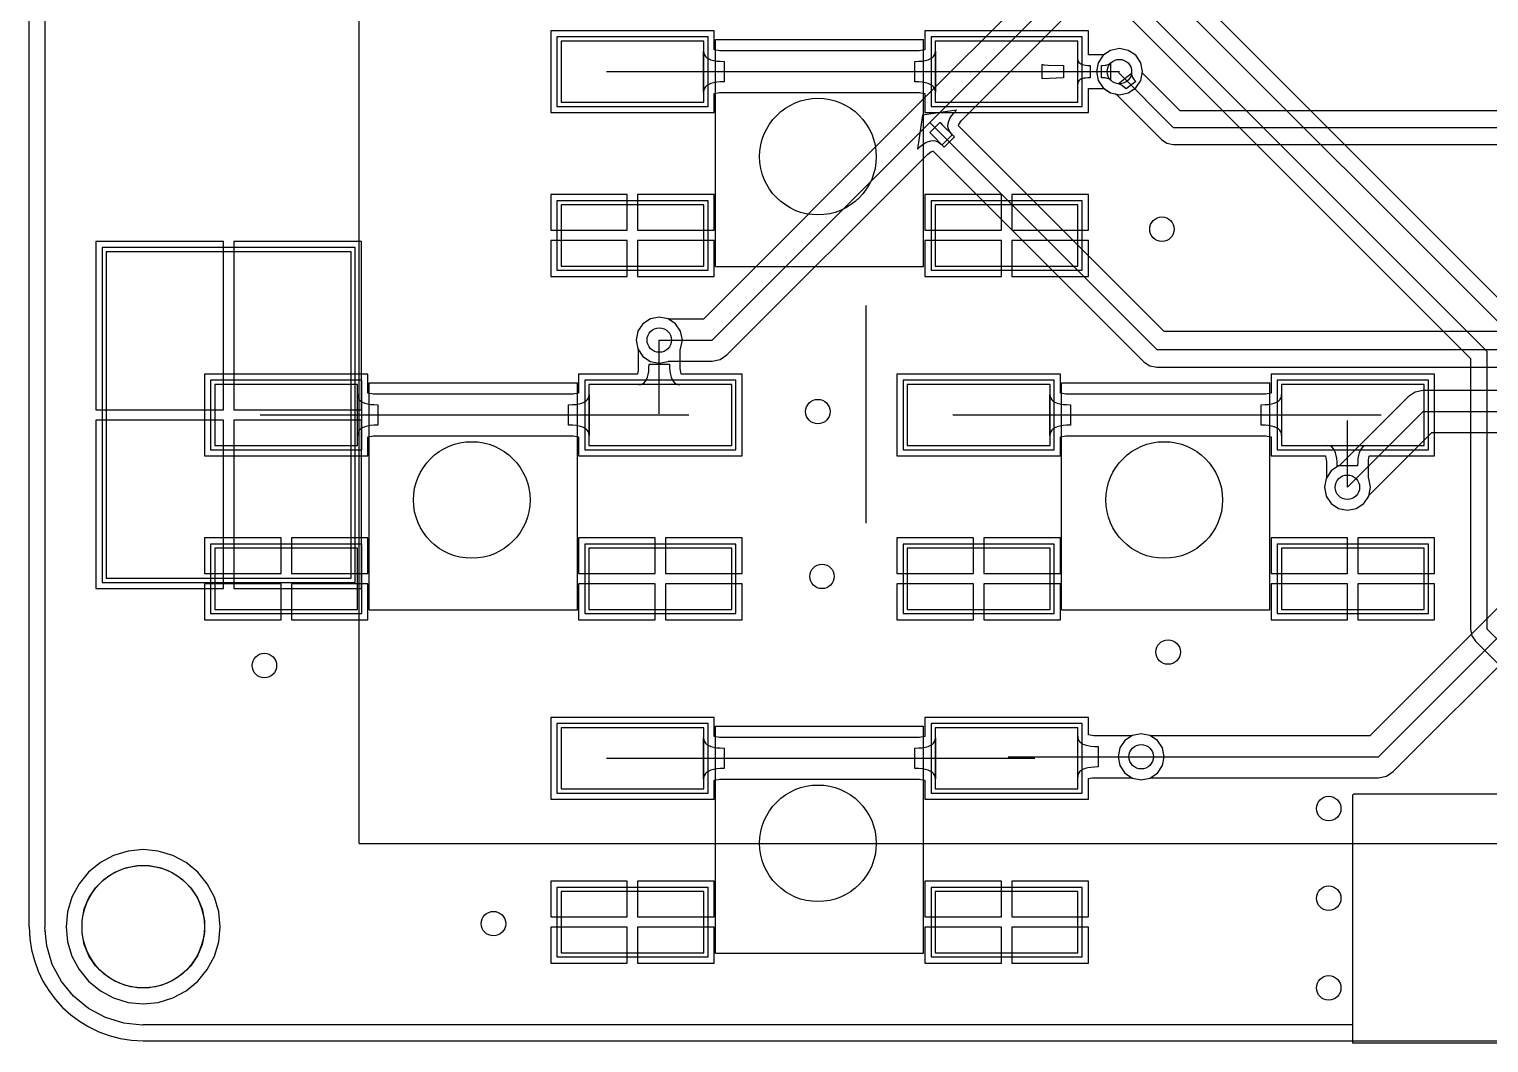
# Model space of a CAD drawing. Header units: millimetres. Extents: x 31.7 to 126, y 35.8 to 88.7.
# Drawn here: x 31.72 to 67.5, y 35.84 to 60.68 of the extents above; entities that cross this region are included whole.
import ezdxf

# ---------------------------------------------------------------- set-up
doc = ezdxf.new("R2010")
doc.units = ezdxf.units.MM
for name, color, linetype in [('BottomLayer', 5, 'Continuous'), ('BottomOverlay', 54, 'Continuous'), ('BottomPaste', 16, 'Continuous'), ('BottomSolder', 6, 'Continuous'), ('KeepOutLayer', 6, 'Continuous'), ('MultiLayer', 9, 'Continuous'), ('TopLayer', 1, 'Continuous'), ('TopOverlay', 2, 'Continuous'), ('TopPaste', 8, 'Continuous'), ('TopSolder', 216, 'Continuous')]:
    doc.layers.add(name, color=color, linetype=linetype)

# ---------------------------------------------------------------- blocks, each defined once
blk = doc.blocks.new('18650____________B_2')
at = {"layer": 'BottomLayer'}
for p, q in [((-6.669, 16.51), (-6.669, 8.51)), ((-0.669, 16.51), (-6.669, 16.51)), ((-0.669, 8.51), (-0.669, 16.51)), ((-6.669, 8.51), (-0.669, 8.51))]:
    blk.add_line(p, q, dxfattribs=at)
at = {"layer": 'BottomOverlay'}
for p, q in [((-0.469, 2.01), (-0.469, 23.01)), ((11.947, 15.189), (11.947, 9.858)), ((-0.469, 2.01), (76.531, 2.01))]:
    blk.add_line(p, q, dxfattribs=at)
at = {"layer": 'BottomPaste'}
for p, q in [((-6.669, 16.51), (-6.669, 8.51)), ((-0.669, 16.51), (-6.669, 16.51)), ((-0.669, 8.51), (-0.669, 16.51)), ((-6.669, 8.51), (-0.669, 8.51))]:
    blk.add_line(p, q, dxfattribs=at)
at = {"layer": 'BottomSolder'}
for p, q in [((-6.771, 16.611), (-6.771, 8.408)), ((-0.568, 16.611), (-6.771, 16.611)), ((-0.568, 8.408), (-0.568, 16.611)), ((-6.771, 8.408), (-0.568, 8.408))]:
    blk.add_line(p, q, dxfattribs=at)
blk = doc.blocks.new('SWITCH_6X6_12')
at = {"layer": 'TopLayer'}
for p, q in [((-1.115, 0.75), (-1.115, -0.75)), ((2.385, 0.75), (-1.115, 0.75)), ((2.385, -0.75), (2.385, 0.75)), ((8.054, 0.75), (8.054, -0.75)), ((11.554, 0.75), (8.054, 0.75)), ((11.554, -0.75), (11.554, 0.75)), ((-1.115, -0.75), (2.385, -0.75)), ((8.054, -0.75), (11.554, -0.75)), ((-1.115, -3.263), (-1.115, -4.763)), ((2.385, -3.263), (-1.115, -3.263)), ((2.385, -4.763), (2.385, -3.263)), ((8.054, -3.263), (8.054, -4.763)), ((11.554, -3.263), (8.054, -3.263)), ((11.554, -4.763), (11.554, -3.263)), ((-1.115, -4.763), (2.385, -4.763)), ((8.054, -4.763), (11.554, -4.763))]:
    blk.add_line(p, q, dxfattribs=at)
at = {"layer": 'TopOverlay'}
for p, q in [((2.667, 0.787), (7.772, 0.787)), ((2.667, -4.775), (2.667, 0.787)), ((7.772, -4.775), (7.772, 0.787)), ((2.667, -4.775), (7.772, -4.775))]:
    blk.add_line(p, q, dxfattribs=at)
blk.add_circle((5.182, -2.083), 1.429, dxfattribs=at)
at = {"layer": 'TopPaste'}
for p, q in [((-1.115, 0.75), (-1.115, -0.75)), ((2.385, 0.75), (-1.115, 0.75)), ((2.385, -0.75), (2.385, 0.75)), ((8.054, 0.75), (8.054, -0.75)), ((11.554, 0.75), (8.054, 0.75)), ((11.554, -0.75), (11.554, 0.75)), ((-1.115, -0.75), (2.385, -0.75)), ((8.054, -0.75), (11.554, -0.75)), ((-1.115, -3.263), (-1.115, -4.763)), ((2.385, -3.263), (-1.115, -3.263)), ((2.385, -4.763), (2.385, -3.263)), ((8.054, -3.263), (8.054, -4.763)), ((11.554, -3.263), (8.054, -3.263)), ((11.554, -4.763), (11.554, -3.263)), ((-1.115, -4.763), (2.385, -4.763)), ((8.054, -4.763), (11.554, -4.763))]:
    blk.add_line(p, q, dxfattribs=at)
at = {"layer": 'TopSolder'}
for p, q in [((-1.217, 0.852), (-1.217, -0.852)), ((2.487, 0.852), (-1.217, 0.852)), ((2.487, -0.852), (2.487, 0.852)), ((7.953, 0.852), (7.953, -0.852)), ((11.656, 0.852), (7.953, 0.852)), ((11.656, -0.852), (11.656, 0.852)), ((-1.217, -0.852), (2.487, -0.852)), ((7.953, -0.852), (11.656, -0.852)), ((-1.217, -3.162), (-1.217, -4.865)), ((2.487, -3.162), (-1.217, -3.162)), ((2.487, -4.865), (2.487, -3.162)), ((7.953, -3.162), (7.953, -4.865)), ((11.656, -3.162), (7.953, -3.162)), ((11.656, -4.865), (11.656, -3.162)), ((-1.217, -4.865), (2.487, -4.865)), ((7.953, -4.865), (11.656, -4.865))]:
    blk.add_line(p, q, dxfattribs=at)
blk = doc.blocks.new('SWITCH_6X6_16')
at = {"layer": 'TopLayer'}
for p, q in [((-1.115, 0.75), (-1.115, -0.75)), ((2.385, 0.75), (-1.115, 0.75)), ((2.385, -0.75), (2.385, 0.75)), ((8.054, 0.75), (8.054, -0.75)), ((11.554, 0.75), (8.054, 0.75)), ((11.554, -0.75), (11.554, 0.75)), ((-1.115, -0.75), (2.385, -0.75)), ((8.054, -0.75), (11.554, -0.75)), ((-1.115, -3.263), (-1.115, -4.763)), ((2.385, -3.263), (-1.115, -3.263)), ((2.385, -4.763), (2.385, -3.263)), ((8.054, -3.263), (8.054, -4.763)), ((11.554, -3.263), (8.054, -3.263)), ((11.554, -4.763), (11.554, -3.263)), ((-1.115, -4.763), (2.385, -4.763)), ((8.054, -4.763), (11.554, -4.763))]:
    blk.add_line(p, q, dxfattribs=at)
at = {"layer": 'TopOverlay'}
for p, q in [((2.667, -4.775), (2.667, 0.787)), ((2.667, 0.787), (7.772, 0.787)), ((7.772, -4.775), (7.772, 0.787)), ((2.667, -4.775), (7.772, -4.775))]:
    blk.add_line(p, q, dxfattribs=at)
blk.add_circle((5.182, -2.083), 1.429, dxfattribs=at)
at = {"layer": 'TopPaste'}
for p, q in [((-1.115, 0.75), (-1.115, -0.75)), ((2.385, 0.75), (-1.115, 0.75)), ((2.385, -0.75), (2.385, 0.75)), ((8.054, 0.75), (8.054, -0.75)), ((11.554, 0.75), (8.054, 0.75)), ((11.554, -0.75), (11.554, 0.75)), ((-1.115, -0.75), (2.385, -0.75)), ((8.054, -0.75), (11.554, -0.75)), ((-1.115, -3.263), (-1.115, -4.763)), ((2.385, -3.263), (-1.115, -3.263)), ((2.385, -4.763), (2.385, -3.263)), ((8.054, -3.263), (8.054, -4.763)), ((11.554, -3.263), (8.054, -3.263)), ((11.554, -4.763), (11.554, -3.263)), ((-1.115, -4.763), (2.385, -4.763)), ((8.054, -4.763), (11.554, -4.763))]:
    blk.add_line(p, q, dxfattribs=at)
at = {"layer": 'TopSolder'}
for p, q in [((-1.217, 0.852), (-1.217, -0.852)), ((2.487, 0.852), (-1.217, 0.852)), ((2.487, -0.852), (2.487, 0.852)), ((7.953, 0.852), (7.953, -0.852)), ((11.656, 0.852), (7.953, 0.852)), ((11.656, -0.852), (11.656, 0.852)), ((-1.217, -0.852), (2.487, -0.852)), ((7.953, -0.852), (11.656, -0.852)), ((-1.217, -3.162), (-1.217, -4.865)), ((2.487, -3.162), (-1.217, -3.162)), ((2.487, -4.865), (2.487, -3.162)), ((7.953, -3.162), (7.953, -4.865)), ((11.656, -3.162), (7.953, -3.162)), ((11.656, -4.865), (11.656, -3.162)), ((-1.217, -4.865), (2.487, -4.865)), ((7.953, -4.865), (11.656, -4.865))]:
    blk.add_line(p, q, dxfattribs=at)
blk = doc.blocks.new('SWITCH_6X6_17')
at = {"layer": 'TopLayer'}
for p, q in [((-1.115, 0.75), (-1.115, -0.75)), ((2.385, 0.75), (-1.115, 0.75)), ((2.385, -0.75), (2.385, 0.75)), ((8.054, 0.75), (8.054, -0.75)), ((11.554, 0.75), (8.054, 0.75)), ((11.554, -0.75), (11.554, 0.75)), ((-1.115, -0.75), (2.385, -0.75)), ((8.054, -0.75), (11.554, -0.75)), ((-1.115, -3.263), (-1.115, -4.763)), ((2.385, -3.263), (-1.115, -3.263)), ((2.385, -4.763), (2.385, -3.263)), ((8.054, -3.263), (8.054, -4.763)), ((11.554, -3.263), (8.054, -3.263)), ((11.554, -4.763), (11.554, -3.263)), ((-1.115, -4.763), (2.385, -4.763)), ((8.054, -4.763), (11.554, -4.763))]:
    blk.add_line(p, q, dxfattribs=at)
at = {"layer": 'TopOverlay'}
for p, q in [((2.667, 0.787), (7.772, 0.787)), ((2.667, -4.775), (2.667, 0.787)), ((7.772, -4.775), (7.772, 0.787)), ((2.667, -4.775), (7.772, -4.775))]:
    blk.add_line(p, q, dxfattribs=at)
blk.add_circle((5.182, -2.083), 1.429, dxfattribs=at)
at = {"layer": 'TopPaste'}
for p, q in [((-1.115, 0.75), (-1.115, -0.75)), ((2.385, 0.75), (-1.115, 0.75)), ((2.385, -0.75), (2.385, 0.75)), ((8.054, 0.75), (8.054, -0.75)), ((11.554, 0.75), (8.054, 0.75)), ((11.554, -0.75), (11.554, 0.75)), ((-1.115, -0.75), (2.385, -0.75)), ((8.054, -0.75), (11.554, -0.75)), ((-1.115, -3.263), (-1.115, -4.763)), ((2.385, -3.263), (-1.115, -3.263)), ((2.385, -4.763), (2.385, -3.263)), ((8.054, -3.263), (8.054, -4.763)), ((11.554, -3.263), (8.054, -3.263)), ((11.554, -4.763), (11.554, -3.263)), ((-1.115, -4.763), (2.385, -4.763)), ((8.054, -4.763), (11.554, -4.763))]:
    blk.add_line(p, q, dxfattribs=at)
at = {"layer": 'TopSolder'}
for p, q in [((-1.217, 0.852), (-1.217, -0.852)), ((2.487, 0.852), (-1.217, 0.852)), ((2.487, -0.852), (2.487, 0.852)), ((7.953, 0.852), (7.953, -0.852)), ((11.656, 0.852), (7.953, 0.852)), ((11.656, -0.852), (11.656, 0.852)), ((-1.217, -0.852), (2.487, -0.852)), ((7.953, -0.852), (11.656, -0.852)), ((-1.217, -3.162), (-1.217, -4.865)), ((2.487, -3.162), (-1.217, -3.162)), ((2.487, -4.865), (2.487, -3.162)), ((7.953, -3.162), (7.953, -4.865)), ((11.656, -3.162), (7.953, -3.162)), ((11.656, -4.865), (11.656, -3.162)), ((-1.217, -4.865), (2.487, -4.865)), ((7.953, -4.865), (11.656, -4.865))]:
    blk.add_line(p, q, dxfattribs=at)
blk = doc.blocks.new('SWITCH_6X6_18')
at = {"layer": 'TopLayer'}
for p, q in [((-1.115, 0.75), (-1.115, -0.75)), ((2.385, 0.75), (-1.115, 0.75)), ((2.385, -0.75), (2.385, 0.75)), ((8.054, 0.75), (8.054, -0.75)), ((11.554, 0.75), (8.054, 0.75)), ((11.554, -0.75), (11.554, 0.75)), ((-1.115, -0.75), (2.385, -0.75)), ((8.054, -0.75), (11.554, -0.75)), ((-1.115, -3.263), (-1.115, -4.763)), ((2.385, -3.263), (-1.115, -3.263)), ((2.385, -4.763), (2.385, -3.263)), ((8.054, -3.263), (8.054, -4.763)), ((11.554, -3.263), (8.054, -3.263)), ((11.554, -4.763), (11.554, -3.263)), ((-1.115, -4.763), (2.385, -4.763)), ((8.054, -4.763), (11.554, -4.763))]:
    blk.add_line(p, q, dxfattribs=at)
at = {"layer": 'TopOverlay'}
for p, q in [((2.667, -4.775), (2.667, 0.787)), ((2.667, 0.787), (7.772, 0.787)), ((7.772, -4.775), (7.772, 0.787)), ((2.667, -4.775), (7.772, -4.775))]:
    blk.add_line(p, q, dxfattribs=at)
blk.add_circle((5.182, -2.083), 1.429, dxfattribs=at)
at = {"layer": 'TopPaste'}
for p, q in [((-1.115, 0.75), (-1.115, -0.75)), ((2.385, 0.75), (-1.115, 0.75)), ((2.385, -0.75), (2.385, 0.75)), ((8.054, 0.75), (8.054, -0.75)), ((11.554, 0.75), (8.054, 0.75)), ((11.554, -0.75), (11.554, 0.75)), ((-1.115, -0.75), (2.385, -0.75)), ((8.054, -0.75), (11.554, -0.75)), ((-1.115, -3.263), (-1.115, -4.763)), ((2.385, -3.263), (-1.115, -3.263)), ((2.385, -4.763), (2.385, -3.263)), ((8.054, -3.263), (8.054, -4.763)), ((11.554, -3.263), (8.054, -3.263)), ((11.554, -4.763), (11.554, -3.263)), ((-1.115, -4.763), (2.385, -4.763)), ((8.054, -4.763), (11.554, -4.763))]:
    blk.add_line(p, q, dxfattribs=at)
at = {"layer": 'TopSolder'}
for p, q in [((-1.217, 0.852), (-1.217, -0.852)), ((2.487, 0.852), (-1.217, 0.852)), ((2.487, -0.852), (2.487, 0.852)), ((7.953, 0.852), (7.953, -0.852)), ((11.656, 0.852), (7.953, 0.852)), ((11.656, -0.852), (11.656, 0.852)), ((-1.217, -0.852), (2.487, -0.852)), ((7.953, -0.852), (11.656, -0.852)), ((-1.217, -3.162), (-1.217, -4.865)), ((2.487, -3.162), (-1.217, -3.162)), ((2.487, -4.865), (2.487, -3.162)), ((7.953, -3.162), (7.953, -4.865)), ((11.656, -3.162), (7.953, -3.162)), ((11.656, -4.865), (11.656, -3.162)), ((-1.217, -4.865), (2.487, -4.865)), ((7.953, -4.865), (11.656, -4.865))]:
    blk.add_line(p, q, dxfattribs=at)

msp = doc.modelspace()

# ---------------------------------------------------------------- linework, layer by layer
at = {"layer": 'BottomLayer'}
for p, q in [((32.113, 38.684), (32.113, 85.993)), ((61.121, 66.445), (53.434, 58.758)), ((53.797, 58.395), (61.646, 66.243)), ((54.574, 58.445), (61.848, 65.719)), ((58.229, 60.161), (58.046, 60.039)), ((58.445, 60.204), (58.229, 60.161)), ((58.662, 60.161), (58.445, 60.204)), ((58.845, 60.039), (58.662, 60.161)), ((57.924, 59.855), (57.881, 59.639)), ((58.046, 60.039), (57.924, 59.855)), ((58.967, 59.855), (58.845, 60.039)), ((59.01, 59.639), (58.967, 59.855)), ((57.881, 59.639), (57.924, 59.423)), ((57.924, 59.423), (58.046, 59.24)), ((58.412, 59.341), (58.743, 59.6)), ((58.42, 59.614), (59.766, 58.268)), ((58.85, 59.396), (58.608, 59.214)), ((58.743, 59.6), (58.742, 59.583)), ((58.742, 59.583), (58.744, 59.565)), ((58.744, 59.565), (58.748, 59.546)), ((58.748, 59.546), (58.755, 59.526)), ((58.755, 59.526), (58.764, 59.506)), ((58.764, 59.506), (58.776, 59.486)), ((58.776, 59.486), (58.79, 59.464)), ((58.79, 59.464), (58.808, 59.442)), ((58.808, 59.442), (58.827, 59.42)), ((58.827, 59.42), (58.85, 59.396)), ((59.005, 59.612), (59.01, 59.639)), ((59.937, 58.68), (59.005, 59.612)), ((58.046, 59.24), (58.229, 59.117)), ((58.229, 59.117), (58.345, 59.094)), ((58.345, 59.094), (58.346, 59.094)), ((58.346, 59.094), (58.349, 59.092)), ((58.349, 59.092), (58.354, 59.09)), ((58.354, 59.09), (58.355, 59.09)), ((58.355, 59.09), (58.359, 59.088)), ((58.359, 59.088), (58.362, 59.085)), ((58.362, 59.085), (58.387, 59.064)), ((58.387, 59.064), (59.475, 57.976)), ((58.428, 59.338), (58.412, 59.341)), ((58.445, 59.333), (58.428, 59.338)), ((58.462, 59.326), (58.445, 59.333)), ((58.48, 59.317), (58.462, 59.326)), ((58.5, 59.305), (58.48, 59.317)), ((58.52, 59.291), (58.5, 59.305)), ((58.584, 59.237), (58.52, 59.291)), ((58.608, 59.214), (58.584, 59.237)), ((53.434, 58.758), (48.25, 53.574)), ((53.434, 58.758), (53.434, 58.758)), ((54.451, 58.695), (53.62, 58.571)), ((54.387, 58.625), (54.451, 58.695)), ((81.931, 58.68), (59.937, 58.68)), ((48.463, 53.061), (53.797, 58.395)), ((53.62, 58.571), (53.497, 57.741)), ((53.62, 58.571), (53.62, 58.571)), ((53.62, 58.571), (53.62, 58.571)), ((53.62, 58.571), (53.62, 58.571)), ((53.62, 58.571), (53.62, 58.571)), ((53.62, 58.571), (53.62, 58.571)), ((53.62, 58.571), (53.62, 58.571)), ((53.62, 58.571), (53.62, 58.571)), ((53.62, 58.571), (53.62, 58.571)), ((53.62, 58.571), (53.62, 58.571)), ((53.62, 58.571), (53.62, 58.571)), ((53.797, 58.395), (59.36, 52.832)), ((53.797, 58.145), (54.047, 58.395)), ((53.797, 58.145), (54.047, 58.395)), ((54.047, 58.395), (54.051, 58.391)), ((54.047, 58.395), (54.051, 58.391)), ((54.051, 58.391), (54.104, 58.336)), ((54.051, 58.391), (54.104, 58.336)), ((54.104, 58.336), (54.401, 58.039)), ((54.104, 58.336), (54.401, 58.039)), ((54.243, 58.309), (54.248, 58.368)), ((54.248, 58.368), (54.265, 58.429)), ((54.265, 58.429), (54.293, 58.493)), ((54.293, 58.493), (54.334, 58.558)), ((54.334, 58.558), (54.387, 58.625)), ((54.504, 58.324), (54.509, 58.341)), ((54.504, 58.316), (54.504, 58.324)), ((54.504, 58.313), (54.504, 58.316)), ((54.506, 58.308), (54.504, 58.313)), ((54.509, 58.341), (54.522, 58.37)), ((54.522, 58.37), (54.547, 58.41)), ((54.547, 58.41), (54.574, 58.445)), ((54.153, 57.791), (53.797, 58.145)), ((54.153, 57.791), (53.797, 58.145)), ((54.098, 57.847), (54.345, 58.094)), ((54.401, 58.039), (54.153, 57.791)), ((54.401, 58.039), (54.153, 57.791)), ((54.251, 58.252), (54.243, 58.309)), ((54.27, 58.197), (54.251, 58.252)), ((54.302, 58.145), (54.27, 58.197)), ((54.345, 58.094), (54.302, 58.145)), ((54.511, 58.3), (54.506, 58.308)), ((59.541, 53.269), (54.511, 58.3)), ((59.475, 57.976), (59.609, 57.887)), ((59.766, 58.268), (82.321, 58.268)), ((48.827, 52.697), (53.747, 57.618)), ((53.497, 57.741), (53.566, 57.805)), ((53.566, 57.805), (53.634, 57.858)), ((53.634, 57.858), (53.699, 57.899)), ((53.699, 57.899), (53.763, 57.927)), ((53.747, 57.618), (53.782, 57.645)), ((53.763, 57.927), (53.824, 57.944)), ((53.782, 57.645), (53.822, 57.67)), ((53.822, 57.67), (53.85, 57.683)), ((53.824, 57.944), (53.883, 57.948)), ((53.85, 57.683), (53.868, 57.688)), ((53.868, 57.688), (53.876, 57.688)), ((53.876, 57.688), (53.879, 57.688)), ((53.879, 57.688), (53.884, 57.686)), ((53.883, 57.948), (53.94, 57.941)), ((53.884, 57.686), (53.892, 57.681)), ((53.892, 57.681), (59.051, 52.523)), ((53.94, 57.941), (53.994, 57.922)), ((53.994, 57.922), (54.047, 57.89)), ((54.047, 57.89), (54.098, 57.847)), ((59.609, 57.887), (59.766, 57.856)), ((59.766, 57.856), (68.361, 57.856)), ((36.486, 55.479), (33.359, 55.479)), ((33.359, 55.479), (33.359, 51.352)), ((36.486, 51.352), (36.486, 55.479)), ((39.867, 55.479), (36.74, 55.479)), ((36.74, 55.479), (36.74, 51.352)), ((39.867, 51.352), (39.867, 55.479)), ((46.768, 53.46), (46.646, 53.277)), ((46.952, 53.582), (46.768, 53.46)), ((47.168, 53.625), (46.952, 53.582)), ((47.384, 53.582), (47.168, 53.625)), ((47.396, 53.574), (47.384, 53.582)), ((48.25, 53.574), (47.396, 53.574)), ((46.646, 53.277), (46.603, 53.061)), ((46.603, 53.061), (46.646, 52.844)), ((47.168, 53.061), (48.463, 53.061)), ((72.613, 53.269), (59.541, 53.269)), ((46.646, 52.844), (46.768, 52.661)), ((46.768, 52.661), (46.952, 52.539)), ((48.66, 52.586), (48.827, 52.697)), ((59.36, 52.832), (72.974, 52.832)), ((46.952, 52.539), (47.168, 52.496)), ((47.168, 52.496), (47.384, 52.539)), ((47.384, 52.539), (47.396, 52.547)), ((47.396, 52.547), (48.463, 52.547)), ((48.463, 52.547), (48.66, 52.586)), ((59.051, 52.523), (59.192, 52.428)), ((59.192, 52.428), (59.36, 52.395)), ((59.36, 52.395), (72.63, 52.395)), ((65.524, 51.671), (63.831, 49.978)), ((65.691, 51.783), (65.524, 51.671)), ((65.888, 51.822), (65.691, 51.783)), ((76.825, 51.822), (65.888, 51.822)), ((33.359, 51.352), (36.486, 51.352)), ((36.74, 51.352), (39.867, 51.352)), ((64.033, 49.454), (65.888, 51.308)), ((65.888, 51.308), (77.038, 51.308)), ((36.486, 51.098), (33.359, 51.098)), ((33.359, 51.098), (33.359, 46.971)), ((36.486, 46.971), (36.486, 51.098)), ((39.867, 51.098), (36.74, 51.098)), ((36.74, 51.098), (36.74, 46.971)), ((39.867, 46.971), (39.867, 51.098)), ((64.558, 49.252), (66.1, 50.794)), ((71.722, 50.503), (64.583, 43.364)), ((66.1, 50.794), (77.038, 50.794)), ((64.795, 42.85), (72.085, 50.14)), ((63.634, 49.853), (63.512, 49.67)), ((63.817, 49.976), (63.634, 49.853)), ((63.831, 49.978), (63.817, 49.976)), ((63.512, 49.67), (63.469, 49.454)), ((63.469, 49.454), (63.512, 49.238)), ((65.159, 42.486), (72.298, 49.626)), ((63.512, 49.238), (63.634, 49.054)), ((63.634, 49.054), (63.817, 48.932)), ((64.25, 48.932), (64.433, 49.054)), ((64.433, 49.054), (64.555, 49.238)), ((64.555, 49.238), (64.558, 49.252)), ((63.817, 48.932), (64.033, 48.889)), ((64.033, 48.889), (64.25, 48.932)), ((33.359, 46.971), (36.486, 46.971)), ((36.74, 46.971), (39.867, 46.971)), ((58.763, 43.372), (58.579, 43.249)), ((58.979, 43.415), (58.763, 43.372)), ((59.195, 43.372), (58.979, 43.415)), ((59.207, 43.364), (59.195, 43.372)), ((64.583, 43.364), (59.207, 43.364)), ((58.457, 43.066), (58.414, 42.85)), ((58.579, 43.249), (58.457, 43.066)), ((58.414, 42.85), (58.457, 42.634)), ((58.457, 42.634), (58.579, 42.45)), ((58.979, 42.85), (64.795, 42.85)), ((58.579, 42.45), (58.763, 42.328)), ((58.763, 42.328), (58.979, 42.285)), ((58.979, 42.285), (59.195, 42.328)), ((59.195, 42.328), (59.207, 42.336)), ((59.207, 42.336), (64.795, 42.336)), ((64.795, 42.336), (64.992, 42.375)), ((64.992, 42.375), (65.159, 42.486)), ((64.186, 41.935), (64.16, 41.91)), ((64.186, 41.935), (64.16, 41.91)), ((64.16, 41.91), (64.16, 35.839)), ((64.16, 41.91), (64.16, 41.819)), ((105.512, 41.91), (64.186, 41.935)), ((64.277, 41.935), (64.186, 41.935)), ((105.512, 41.91), (64.277, 41.935)), ((64.16, 41.819), (64.16, 36.279)), ((33.795, 40.43), (33.469, 40.256)), ((34.15, 40.538), (33.795, 40.43)), ((34.519, 40.574), (34.15, 40.538)), ((34.887, 40.538), (34.519, 40.574)), ((35.242, 40.43), (34.887, 40.538)), ((35.569, 40.256), (35.242, 40.43)), ((33.469, 40.256), (33.182, 40.021)), ((35.855, 40.021), (35.569, 40.256)), ((32.947, 39.734), (32.772, 39.408)), ((33.182, 40.021), (32.947, 39.734)), ((36.09, 39.734), (35.855, 40.021)), ((36.265, 39.408), (36.09, 39.734)), ((32.772, 39.408), (32.665, 39.053)), ((36.372, 39.053), (36.265, 39.408)), ((32.665, 39.053), (32.628, 38.684)), ((36.409, 38.684), (36.372, 39.053)), ((32.109, 38.663), (32.113, 38.684)), ((32.153, 38.214), (32.109, 38.663)), ((32.628, 38.684), (32.665, 38.315)), ((36.372, 38.315), (36.409, 38.684)), ((32.665, 38.315), (32.772, 37.961)), ((36.265, 37.961), (36.372, 38.315)), ((32.29, 37.761), (32.153, 38.214)), ((32.772, 37.961), (32.947, 37.634)), ((36.09, 37.634), (36.265, 37.961)), ((32.513, 37.344), (32.29, 37.761)), ((32.947, 37.634), (33.182, 37.348)), ((35.855, 37.348), (36.09, 37.634)), ((32.813, 36.979), (32.513, 37.344)), ((33.182, 37.348), (33.469, 37.113)), ((35.569, 37.113), (35.855, 37.348)), ((33.179, 36.679), (32.813, 36.979)), ((33.469, 37.113), (33.795, 36.938)), ((33.795, 36.938), (34.15, 36.83)), ((34.887, 36.83), (35.242, 36.938)), ((35.242, 36.938), (35.569, 37.113)), ((33.596, 36.456), (33.179, 36.679)), ((34.15, 36.83), (34.519, 36.794)), ((34.519, 36.794), (34.887, 36.83)), ((34.048, 36.319), (33.596, 36.456)), ((34.497, 36.274), (34.048, 36.319)), ((34.519, 36.279), (34.497, 36.274)), ((64.16, 36.279), (34.519, 36.279)), ((64.16, 35.839), (105.486, 35.839))]:
    msp.add_line(p, q, dxfattribs=at)
for centre in [(58.445, 59.639), (59.487, 55.778), (47.168, 53.061), (51.054, 51.308), (64.033, 49.454), (51.156, 47.269), (59.639, 45.415), (37.49, 45.085), (58.979, 42.85), (63.576, 41.58), (63.576, 39.383), (43.104, 38.76), (63.576, 37.186)]:
    msp.add_circle(centre, 0.3, dxfattribs=at)
at = {"layer": 'KeepOutLayer'}
for p, q in [((31.725, 38.684), (31.725, 86.004)), ((34.519, 35.89), (81.468, 35.89))]:
    msp.add_line(p, q, dxfattribs=at)
msp.add_circle((34.519, 38.684), 1.5, dxfattribs=at)
msp.add_arc((34.519, 38.684), 2.794, 180, 270, dxfattribs=at)
at = {"layer": 'MultiLayer'}
for p, q in [((33.808, 40.013), (34.081, 40.127)), ((34.081, 40.127), (34.371, 40.184)), ((34.371, 40.184), (34.519, 40.184)), ((34.519, 40.184), (34.666, 40.184)), ((34.666, 40.184), (34.956, 40.127)), ((34.956, 40.127), (35.229, 40.013)), ((33.353, 39.64), (33.562, 39.849)), ((33.562, 39.849), (33.808, 40.013)), ((35.229, 40.013), (35.475, 39.849)), ((35.475, 39.849), (35.684, 39.64)), ((33.076, 39.122), (33.189, 39.395)), ((33.189, 39.395), (33.353, 39.64)), ((35.684, 39.64), (35.848, 39.395)), ((35.848, 39.395), (35.961, 39.122)), ((33.019, 38.832), (33.076, 39.122)), ((35.961, 39.122), (36.019, 38.832)), ((33.019, 38.684), (33.019, 38.832)), ((33.019, 38.536), (33.019, 38.684)), ((36.019, 38.832), (36.019, 38.684)), ((36.019, 38.684), (36.019, 38.536)), ((33.076, 38.247), (33.019, 38.536)), ((36.019, 38.536), (35.961, 38.247)), ((33.189, 37.974), (33.076, 38.247)), ((33.353, 37.728), (33.189, 37.974)), ((35.848, 37.974), (35.684, 37.728)), ((35.961, 38.247), (35.848, 37.974)), ((33.562, 37.519), (33.353, 37.728)), ((35.684, 37.728), (35.475, 37.519)), ((33.808, 37.355), (33.562, 37.519)), ((34.081, 37.242), (33.808, 37.355)), ((34.371, 37.184), (34.081, 37.242)), ((34.956, 37.242), (34.666, 37.184)), ((35.229, 37.355), (34.956, 37.242)), ((35.475, 37.519), (35.229, 37.355)), ((34.519, 37.184), (34.371, 37.184)), ((34.519, 37.184), (34.519, 37.184)), ((34.666, 37.184), (34.519, 37.184))]:
    msp.add_line(p, q, dxfattribs=at)
for centre in [(58.445, 59.639), (59.487, 55.778), (47.168, 53.061), (51.054, 51.308), (64.033, 49.454), (51.156, 47.269), (59.639, 45.415), (37.49, 45.085), (58.979, 42.85), (63.576, 41.58), (63.576, 39.383), (43.104, 38.76), (63.576, 37.186)]:
    msp.add_circle(centre, 0.3, dxfattribs=at)
at = {"layer": 'TopLayer'}
for p, q in [((32.113, 38.684), (32.113, 85.993)), ((68.363, 53.453), (52.711, 69.106)), ((51.537, 68.707), (67.462, 52.781)), ((52.299, 68.936), (68.072, 53.162)), ((51.245, 68.416), (67.05, 52.611)), ((48.514, 60.643), (44.506, 60.643)), ((44.506, 60.643), (44.506, 58.635)), ((48.514, 60.177), (48.514, 60.643)), ((57.684, 60.643), (53.676, 60.643)), ((53.676, 60.643), (53.676, 60.177)), ((57.684, 60.051), (57.684, 60.643)), ((48.254, 59.139), (48.254, 60.139)), ((48.254, 60.139), (48.259, 60.092)), ((48.518, 60.175), (48.514, 60.177)), ((48.555, 60.165), (48.518, 60.175)), ((48.609, 60.156), (48.555, 60.165)), ((48.646, 60.153), (48.609, 60.156)), ((53.544, 60.153), (48.646, 60.153)), ((53.581, 60.156), (53.544, 60.153)), ((53.635, 60.165), (53.581, 60.156)), ((53.672, 60.175), (53.635, 60.165)), ((53.676, 60.177), (53.672, 60.175)), ((53.931, 60.092), (53.936, 60.139)), ((53.936, 60.139), (53.936, 59.139)), ((58.229, 60.161), (58.066, 60.052)), ((58.445, 60.204), (58.229, 60.161)), ((58.662, 60.161), (58.445, 60.204)), ((58.845, 60.039), (58.662, 60.161)), ((48.259, 60.092), (48.274, 60.049)), ((48.274, 60.049), (48.299, 60.012)), ((48.299, 60.012), (48.335, 59.979)), ((48.335, 59.979), (48.38, 59.952)), ((48.38, 59.952), (48.435, 59.929)), ((48.435, 59.929), (48.501, 59.912)), ((48.501, 59.912), (48.576, 59.899)), ((48.576, 59.899), (48.662, 59.892)), ((48.662, 59.892), (48.757, 59.889)), ((48.757, 59.889), (48.757, 59.389)), ((53.433, 59.889), (53.528, 59.892)), ((53.433, 59.389), (53.433, 59.889)), ((53.528, 59.892), (53.614, 59.899)), ((53.614, 59.899), (53.689, 59.912)), ((53.689, 59.912), (53.755, 59.929)), ((53.755, 59.929), (53.81, 59.952)), ((53.81, 59.952), (53.855, 59.979)), ((53.855, 59.979), (53.891, 60.012)), ((53.891, 60.012), (53.916, 60.049)), ((53.916, 60.049), (53.931, 60.092)), ((56.552, 59.462), (56.552, 59.816)), ((56.552, 59.816), (56.562, 59.811)), ((56.562, 59.811), (56.582, 59.806)), ((56.582, 59.806), (56.61, 59.802)), ((56.61, 59.802), (56.696, 59.796)), ((56.696, 59.796), (57.075, 59.789)), ((57.075, 59.789), (57.075, 59.489)), ((57.424, 59.339), (57.424, 59.939)), ((57.424, 59.939), (57.427, 59.911)), ((57.427, 59.911), (57.436, 59.885)), ((57.436, 59.885), (57.451, 59.863)), ((57.451, 59.863), (57.472, 59.843)), ((57.472, 59.843), (57.499, 59.827)), ((57.499, 59.827), (57.533, 59.813)), ((57.533, 59.813), (57.572, 59.803)), ((57.572, 59.803), (57.618, 59.795)), ((57.618, 59.795), (57.669, 59.791)), ((57.669, 59.791), (57.727, 59.789)), ((58.055, 60.051), (57.684, 60.051)), ((57.727, 59.789), (57.727, 59.489)), ((58.006, 59.789), (58.038, 59.79)), ((58.006, 59.489), (58.006, 59.789)), ((58.038, 59.79), (58.096, 59.795)), ((58.064, 60.052), (58.055, 60.051)), ((58.066, 60.052), (58.064, 60.052)), ((58.096, 59.795), (58.122, 59.799)), ((58.122, 59.799), (58.145, 59.804)), ((58.145, 59.804), (58.167, 59.811)), ((58.167, 59.811), (58.186, 59.819)), ((58.186, 59.819), (58.203, 59.828)), ((58.203, 59.828), (58.218, 59.838)), ((58.218, 59.838), (58.231, 59.849)), ((58.231, 59.849), (58.231, 59.429)), ((58.967, 59.855), (58.845, 60.039)), ((59.01, 59.639), (58.967, 59.855)), ((45.875, 59.639), (46.51, 59.639)), ((46.51, 59.639), (55.68, 59.639)), ((48.662, 59.387), (48.576, 59.379)), ((48.757, 59.389), (48.662, 59.387)), ((53.528, 59.387), (53.433, 59.389)), ((53.614, 59.379), (53.528, 59.387)), ((55.68, 59.639), (56.375, 59.639)), ((56.375, 59.639), (58.445, 59.639)), ((57.075, 59.489), (56.552, 59.462)), ((57.436, 59.393), (57.427, 59.368)), ((57.451, 59.416), (57.436, 59.393)), ((57.472, 59.435), (57.451, 59.416)), ((57.499, 59.452), (57.472, 59.435)), ((57.533, 59.465), (57.499, 59.452)), ((57.572, 59.476), (57.533, 59.465)), ((57.618, 59.483), (57.572, 59.476)), ((57.669, 59.488), (57.618, 59.483)), ((57.727, 59.489), (57.669, 59.488)), ((58.068, 59.487), (58.006, 59.489)), ((58.096, 59.484), (58.068, 59.487)), ((58.122, 59.48), (58.096, 59.484)), ((58.145, 59.474), (58.122, 59.48)), ((58.167, 59.468), (58.145, 59.474)), ((58.186, 59.46), (58.167, 59.468)), ((58.203, 59.451), (58.186, 59.46)), ((58.218, 59.441), (58.203, 59.451)), ((58.231, 59.429), (58.218, 59.441)), ((58.845, 59.24), (58.967, 59.423)), ((58.967, 59.423), (59.01, 59.639)), ((48.259, 59.187), (48.254, 59.139)), ((48.274, 59.229), (48.259, 59.187)), ((48.299, 59.267), (48.274, 59.229)), ((48.335, 59.299), (48.299, 59.267)), ((48.38, 59.327), (48.335, 59.299)), ((48.435, 59.349), (48.38, 59.327)), ((48.501, 59.367), (48.435, 59.349)), ((48.576, 59.379), (48.501, 59.367)), ((48.514, 59.102), (48.518, 59.103)), ((48.514, 58.635), (48.514, 59.102)), ((48.518, 59.103), (48.555, 59.113)), ((48.555, 59.113), (48.609, 59.122)), ((48.609, 59.122), (48.646, 59.125)), ((48.646, 59.125), (53.544, 59.125)), ((53.544, 59.125), (53.581, 59.122)), ((53.581, 59.122), (53.635, 59.113)), ((53.689, 59.367), (53.614, 59.379)), ((53.635, 59.113), (53.672, 59.103)), ((53.672, 59.103), (53.676, 59.102)), ((53.676, 59.102), (53.676, 58.635)), ((53.755, 59.349), (53.689, 59.367)), ((53.81, 59.327), (53.755, 59.349)), ((53.855, 59.299), (53.81, 59.327)), ((53.891, 59.267), (53.855, 59.299)), ((53.916, 59.229), (53.891, 59.267)), ((53.931, 59.187), (53.916, 59.229)), ((53.936, 59.139), (53.931, 59.187)), ((57.427, 59.368), (57.424, 59.339)), ((57.684, 58.635), (57.684, 59.227)), ((57.684, 59.227), (58.059, 59.227)), ((58.059, 59.227), (58.061, 59.227)), ((58.061, 59.227), (58.066, 59.226)), ((58.066, 59.226), (58.229, 59.117)), ((58.229, 59.117), (58.445, 59.074)), ((58.445, 59.074), (58.662, 59.117)), ((58.662, 59.117), (58.845, 59.24)), ((44.506, 58.635), (48.514, 58.635)), ((53.676, 58.635), (57.684, 58.635)), ((46.383, 56.63), (44.506, 56.63)), ((44.506, 56.63), (44.506, 55.753)), ((46.383, 55.753), (46.383, 56.63)), ((48.514, 56.63), (46.637, 56.63)), ((46.637, 56.63), (46.637, 55.753)), ((48.514, 55.753), (48.514, 56.63)), ((55.553, 56.63), (53.676, 56.63)), ((53.676, 56.63), (53.676, 55.753)), ((55.553, 55.753), (55.553, 56.63)), ((57.684, 56.63), (55.807, 56.63)), ((55.807, 56.63), (55.807, 55.753)), ((57.684, 55.753), (57.684, 56.63)), ((44.506, 55.753), (46.383, 55.753)), ((46.383, 55.499), (44.506, 55.499)), ((44.506, 55.499), (44.506, 54.622)), ((46.383, 54.622), (46.383, 55.499)), ((46.637, 55.753), (48.514, 55.753)), ((48.514, 55.499), (46.637, 55.499)), ((46.637, 55.499), (46.637, 54.622)), ((48.514, 54.622), (48.514, 55.499)), ((53.676, 55.753), (55.553, 55.753)), ((55.553, 55.499), (53.676, 55.499)), ((53.676, 55.499), (53.676, 54.622)), ((55.553, 54.622), (55.553, 55.499)), ((55.807, 55.753), (57.684, 55.753)), ((57.684, 55.499), (55.807, 55.499)), ((55.807, 55.499), (55.807, 54.622)), ((57.684, 54.622), (57.684, 55.499)), ((44.506, 54.622), (46.383, 54.622)), ((46.637, 54.622), (48.514, 54.622)), ((53.676, 54.622), (55.553, 54.622)), ((55.807, 54.622), (57.684, 54.622)), ((46.768, 53.46), (46.646, 53.277)), ((46.952, 53.582), (46.768, 53.46)), ((47.168, 53.625), (46.952, 53.582)), ((47.384, 53.582), (47.168, 53.625)), ((47.567, 53.46), (47.384, 53.582)), ((47.69, 53.277), (47.567, 53.46)), ((46.646, 53.277), (46.603, 53.061)), ((46.603, 53.061), (46.646, 52.844)), ((47.168, 51.251), (47.168, 53.061)), ((47.733, 53.061), (47.69, 53.277)), ((47.69, 52.844), (47.733, 53.061)), ((46.646, 52.844), (46.654, 52.832)), ((46.654, 52.832), (46.654, 52.361)), ((47.682, 52.832), (47.69, 52.844)), ((47.682, 52.361), (47.682, 52.832)), ((67.05, 52.611), (67.05, 45.974)), ((67.462, 45.974), (67.462, 52.781)), ((46.632, 52.233), (46.63, 52.229)), ((46.642, 52.27), (46.632, 52.233)), ((46.651, 52.324), (46.642, 52.27)), ((46.654, 52.361), (46.651, 52.324)), ((46.895, 52.216), (46.908, 52.291)), ((46.908, 52.291), (46.915, 52.377)), ((46.915, 52.377), (46.918, 52.472)), ((46.918, 52.472), (47.418, 52.472)), ((47.418, 52.472), (47.42, 52.377)), ((47.42, 52.377), (47.428, 52.291)), ((47.428, 52.291), (47.44, 52.216)), ((47.685, 52.324), (47.682, 52.361)), ((47.694, 52.27), (47.685, 52.324)), ((47.704, 52.233), (47.694, 52.27)), ((47.705, 52.229), (47.704, 52.233)), ((40.028, 52.229), (36.02, 52.229)), ((36.02, 52.229), (36.02, 50.221)), ((40.028, 51.763), (40.028, 52.229)), ((46.63, 52.229), (45.189, 52.229)), ((45.189, 52.229), (45.189, 51.763)), ((46.668, 51.969), (46.715, 51.974)), ((47.668, 51.969), (46.668, 51.969)), ((46.715, 51.974), (46.758, 51.989)), ((46.758, 51.989), (46.795, 52.014)), ((46.795, 52.014), (46.828, 52.05)), ((46.828, 52.05), (46.855, 52.095)), ((46.855, 52.095), (46.878, 52.15)), ((46.878, 52.15), (46.895, 52.216)), ((47.44, 52.216), (47.458, 52.15)), ((47.458, 52.15), (47.48, 52.095)), ((47.48, 52.095), (47.508, 52.05)), ((47.508, 52.05), (47.54, 52.014)), ((47.54, 52.014), (47.578, 51.989)), ((47.578, 51.989), (47.62, 51.974)), ((47.62, 51.974), (47.668, 51.969)), ((49.197, 52.229), (47.705, 52.229)), ((49.197, 50.221), (49.197, 52.229)), ((57.001, 52.229), (52.993, 52.229)), ((52.993, 52.229), (52.993, 50.221)), ((57.001, 51.763), (57.001, 52.229)), ((66.17, 52.229), (62.162, 52.229)), ((62.162, 52.229), (62.162, 51.763)), ((66.17, 50.221), (66.17, 52.229)), ((39.768, 50.725), (39.768, 51.725)), ((39.768, 51.725), (39.773, 51.678)), ((39.773, 51.678), (39.788, 51.635)), ((39.788, 51.635), (39.813, 51.598)), ((39.813, 51.598), (39.848, 51.565)), ((39.848, 51.565), (39.893, 51.538)), ((39.893, 51.538), (39.949, 51.515)), ((40.031, 51.761), (40.028, 51.763)), ((40.069, 51.751), (40.031, 51.761)), ((40.122, 51.742), (40.069, 51.751)), ((40.159, 51.739), (40.122, 51.742)), ((45.058, 51.739), (40.159, 51.739)), ((45.095, 51.742), (45.058, 51.739)), ((45.148, 51.751), (45.095, 51.742)), ((45.186, 51.761), (45.148, 51.751)), ((45.189, 51.763), (45.186, 51.761)), ((45.268, 51.515), (45.324, 51.538)), ((45.324, 51.538), (45.369, 51.565)), ((45.369, 51.565), (45.404, 51.598)), ((45.404, 51.598), (45.429, 51.635)), ((45.429, 51.635), (45.444, 51.678)), ((45.444, 51.678), (45.449, 51.725)), ((45.449, 51.725), (45.449, 50.725)), ((56.741, 50.725), (56.741, 51.725)), ((56.741, 51.725), (56.746, 51.678)), ((56.746, 51.678), (56.761, 51.635)), ((56.761, 51.635), (56.786, 51.598)), ((56.786, 51.598), (56.821, 51.565)), ((56.821, 51.565), (56.866, 51.538)), ((56.866, 51.538), (56.922, 51.515)), ((57.004, 51.761), (57.001, 51.763)), ((57.042, 51.751), (57.004, 51.761)), ((57.095, 51.742), (57.042, 51.751)), ((57.132, 51.739), (57.095, 51.742)), ((62.031, 51.739), (57.132, 51.739)), ((62.068, 51.742), (62.031, 51.739)), ((62.121, 51.751), (62.068, 51.742)), ((62.159, 51.761), (62.121, 51.751)), ((62.162, 51.763), (62.159, 51.761)), ((62.241, 51.515), (62.297, 51.538)), ((62.297, 51.538), (62.342, 51.565)), ((62.342, 51.565), (62.377, 51.598)), ((62.377, 51.598), (62.402, 51.635)), ((62.402, 51.635), (62.417, 51.678)), ((62.417, 51.678), (62.422, 51.725)), ((62.422, 51.725), (62.422, 50.725)), ((37.389, 51.225), (38.024, 51.225)), ((38.024, 51.225), (47.193, 51.225)), ((39.949, 51.515), (40.014, 51.498)), ((40.014, 51.498), (40.09, 51.485)), ((40.09, 51.485), (40.175, 51.478)), ((40.175, 51.478), (40.271, 51.475)), ((40.271, 51.475), (40.271, 50.975)), ((44.946, 51.475), (45.042, 51.478)), ((44.946, 50.975), (44.946, 51.475)), ((45.042, 51.478), (45.127, 51.485)), ((45.127, 51.485), (45.203, 51.498)), ((45.203, 51.498), (45.268, 51.515)), ((47.193, 51.225), (47.889, 51.225)), ((54.362, 51.225), (54.997, 51.225)), ((54.997, 51.225), (64.166, 51.225)), ((56.922, 51.515), (56.987, 51.498)), ((56.987, 51.498), (57.063, 51.485)), ((57.063, 51.485), (57.148, 51.478)), ((57.148, 51.478), (57.244, 51.475)), ((57.244, 51.475), (57.244, 50.975)), ((61.919, 51.475), (62.015, 51.478)), ((61.919, 50.975), (61.919, 51.475)), ((62.015, 51.478), (62.1, 51.485)), ((62.1, 51.485), (62.176, 51.498)), ((62.176, 51.498), (62.241, 51.515)), ((64.166, 51.225), (64.862, 51.225)), ((39.788, 50.815), (39.773, 50.773)), ((39.813, 50.853), (39.788, 50.815)), ((39.848, 50.885), (39.813, 50.853)), ((39.893, 50.913), (39.848, 50.885)), ((39.949, 50.935), (39.893, 50.913)), ((40.014, 50.953), (39.949, 50.935)), ((40.09, 50.965), (40.014, 50.953)), ((40.175, 50.973), (40.09, 50.965)), ((40.271, 50.975), (40.175, 50.973)), ((45.042, 50.973), (44.946, 50.975)), ((45.127, 50.965), (45.042, 50.973)), ((45.203, 50.953), (45.127, 50.965)), ((45.268, 50.935), (45.203, 50.953)), ((45.324, 50.913), (45.268, 50.935)), ((45.369, 50.885), (45.324, 50.913)), ((45.404, 50.853), (45.369, 50.885)), ((45.429, 50.815), (45.404, 50.853)), ((45.444, 50.773), (45.429, 50.815)), ((56.761, 50.815), (56.746, 50.773)), ((56.786, 50.853), (56.761, 50.815)), ((56.821, 50.885), (56.786, 50.853)), ((56.866, 50.913), (56.821, 50.885)), ((56.922, 50.935), (56.866, 50.913)), ((56.987, 50.953), (56.922, 50.935)), ((57.063, 50.965), (56.987, 50.953)), ((57.148, 50.973), (57.063, 50.965)), ((57.244, 50.975), (57.148, 50.973)), ((62.015, 50.973), (61.919, 50.975)), ((62.1, 50.965), (62.015, 50.973)), ((62.176, 50.953), (62.1, 50.965)), ((62.241, 50.935), (62.176, 50.953)), ((62.297, 50.913), (62.241, 50.935)), ((62.342, 50.885), (62.297, 50.913)), ((62.377, 50.853), (62.342, 50.885)), ((62.402, 50.815), (62.377, 50.853)), ((62.417, 50.773), (62.402, 50.815)), ((64.033, 49.454), (64.033, 51.092)), ((39.773, 50.773), (39.768, 50.725)), ((40.028, 50.688), (40.031, 50.689)), ((40.028, 50.221), (40.028, 50.688)), ((40.031, 50.689), (40.069, 50.699)), ((40.069, 50.699), (40.122, 50.708)), ((40.122, 50.708), (40.159, 50.711)), ((40.159, 50.711), (45.058, 50.711)), ((45.058, 50.711), (45.095, 50.708)), ((45.095, 50.708), (45.148, 50.699)), ((45.148, 50.699), (45.186, 50.689)), ((45.186, 50.689), (45.189, 50.688)), ((45.189, 50.688), (45.189, 50.221)), ((45.449, 50.725), (45.444, 50.773)), ((56.746, 50.773), (56.741, 50.725)), ((57.001, 50.688), (57.004, 50.689)), ((57.001, 50.221), (57.001, 50.688)), ((57.004, 50.689), (57.042, 50.699)), ((57.042, 50.699), (57.095, 50.708)), ((57.095, 50.708), (57.132, 50.711)), ((57.132, 50.711), (62.031, 50.711)), ((62.031, 50.711), (62.068, 50.708)), ((62.068, 50.708), (62.121, 50.699)), ((62.121, 50.699), (62.159, 50.689)), ((62.159, 50.689), (62.162, 50.688)), ((62.162, 50.688), (62.162, 50.221)), ((62.422, 50.725), (62.417, 50.773)), ((63.581, 50.473), (63.533, 50.478)), ((63.533, 50.478), (64.533, 50.478)), ((63.623, 50.458), (63.581, 50.473)), ((63.661, 50.433), (63.623, 50.458)), ((64.443, 50.458), (64.406, 50.433)), ((64.486, 50.473), (64.443, 50.458)), ((64.533, 50.478), (64.486, 50.473)), ((36.02, 50.221), (40.028, 50.221)), ((45.189, 50.221), (49.197, 50.221)), ((52.993, 50.221), (57.001, 50.221)), ((62.162, 50.221), (63.495, 50.221)), ((63.495, 50.221), (63.498, 50.215)), ((63.498, 50.215), (63.508, 50.178)), ((63.508, 50.178), (63.516, 50.126)), ((63.516, 50.126), (63.52, 50.089)), ((63.52, 50.089), (63.52, 49.682)), ((63.693, 50.398), (63.661, 50.433)), ((63.721, 50.353), (63.693, 50.398)), ((63.743, 50.298), (63.721, 50.353)), ((63.761, 50.233), (63.743, 50.298)), ((63.773, 50.158), (63.761, 50.233)), ((63.781, 50.073), (63.773, 50.158)), ((64.293, 50.158), (64.286, 50.073)), ((64.306, 50.233), (64.293, 50.158)), ((64.323, 50.298), (64.306, 50.233)), ((64.346, 50.353), (64.323, 50.298)), ((64.373, 50.398), (64.346, 50.353)), ((64.406, 50.433), (64.373, 50.398)), ((64.547, 50.089), (64.55, 50.126)), ((64.547, 49.682), (64.547, 50.089)), ((64.55, 50.126), (64.559, 50.178)), ((64.559, 50.178), (64.569, 50.215)), ((64.569, 50.215), (64.572, 50.221)), ((64.572, 50.221), (66.17, 50.221)), ((63.783, 49.978), (63.781, 50.073)), ((64.283, 49.978), (63.783, 49.978)), ((64.286, 50.073), (64.283, 49.978)), ((63.512, 49.67), (63.469, 49.454)), ((63.469, 49.454), (63.512, 49.238)), ((63.52, 49.682), (63.512, 49.67)), ((64.555, 49.67), (64.547, 49.682)), ((64.598, 49.454), (64.555, 49.67)), ((64.555, 49.238), (64.598, 49.454)), ((63.512, 49.238), (63.634, 49.054)), ((63.634, 49.054), (63.817, 48.932)), ((64.25, 48.932), (64.433, 49.054)), ((64.433, 49.054), (64.555, 49.238)), ((63.817, 48.932), (64.033, 48.889)), ((64.033, 48.889), (64.25, 48.932)), ((37.897, 48.216), (36.02, 48.216)), ((36.02, 48.216), (36.02, 47.339)), ((37.897, 47.339), (37.897, 48.216)), ((40.028, 48.216), (38.151, 48.216)), ((38.151, 48.216), (38.151, 47.339)), ((40.028, 47.339), (40.028, 48.216)), ((47.066, 48.216), (45.189, 48.216)), ((45.189, 48.216), (45.189, 47.339)), ((47.066, 47.339), (47.066, 48.216)), ((49.197, 48.216), (47.32, 48.216)), ((47.32, 48.216), (47.32, 47.339)), ((49.197, 47.339), (49.197, 48.216)), ((54.87, 48.216), (52.993, 48.216)), ((52.993, 48.216), (52.993, 47.339)), ((54.87, 47.339), (54.87, 48.216)), ((57.001, 48.216), (55.124, 48.216)), ((55.124, 48.216), (55.124, 47.339)), ((57.001, 47.339), (57.001, 48.216)), ((64.039, 48.216), (62.162, 48.216)), ((62.162, 48.216), (62.162, 47.339)), ((64.039, 47.339), (64.039, 48.216)), ((66.17, 48.216), (64.293, 48.216)), ((64.293, 48.216), (64.293, 47.339)), ((66.17, 47.339), (66.17, 48.216)), ((36.02, 47.339), (37.897, 47.339)), ((38.151, 47.339), (40.028, 47.339)), ((45.189, 47.339), (47.066, 47.339)), ((47.32, 47.339), (49.197, 47.339)), ((52.993, 47.339), (54.87, 47.339)), ((55.124, 47.339), (57.001, 47.339)), ((62.162, 47.339), (64.039, 47.339)), ((64.293, 47.339), (66.17, 47.339)), ((37.897, 47.085), (36.02, 47.085)), ((36.02, 47.085), (36.02, 46.208)), ((37.897, 46.208), (37.897, 47.085)), ((40.028, 47.085), (38.151, 47.085)), ((38.151, 47.085), (38.151, 46.208)), ((40.028, 46.208), (40.028, 47.085)), ((47.066, 47.085), (45.189, 47.085)), ((45.189, 47.085), (45.189, 46.208)), ((47.066, 46.208), (47.066, 47.085)), ((49.197, 47.085), (47.32, 47.085)), ((47.32, 47.085), (47.32, 46.208)), ((49.197, 46.208), (49.197, 47.085)), ((54.87, 47.085), (52.993, 47.085)), ((52.993, 47.085), (52.993, 46.208)), ((54.87, 46.208), (54.87, 47.085)), ((57.001, 47.085), (55.124, 47.085)), ((55.124, 47.085), (55.124, 46.208)), ((57.001, 46.208), (57.001, 47.085)), ((64.039, 47.085), (62.162, 47.085)), ((62.162, 47.085), (62.162, 46.208)), ((64.039, 46.208), (64.039, 47.085)), ((66.17, 47.085), (64.293, 47.085)), ((64.293, 47.085), (64.293, 46.208)), ((66.17, 46.208), (66.17, 47.085)), ((36.02, 46.208), (37.897, 46.208)), ((38.151, 46.208), (40.028, 46.208)), ((45.189, 46.208), (47.066, 46.208)), ((47.32, 46.208), (49.197, 46.208)), ((52.993, 46.208), (54.87, 46.208)), ((55.124, 46.208), (57.001, 46.208)), ((62.162, 46.208), (64.039, 46.208)), ((64.293, 46.208), (66.17, 46.208)), ((67.05, 45.974), (67.082, 45.816)), ((67.082, 45.816), (67.171, 45.683)), ((67.462, 45.974), (69.698, 43.739)), ((67.171, 45.683), (69.406, 43.448)), ((48.514, 43.815), (44.506, 43.815)), ((44.506, 43.815), (44.506, 41.807)), ((48.514, 43.349), (48.514, 43.815)), ((57.684, 43.815), (53.676, 43.815)), ((53.676, 43.815), (53.676, 43.349)), ((57.684, 43.387), (57.684, 43.815)), ((48.254, 42.311), (48.254, 43.311)), ((48.254, 43.311), (48.259, 43.264)), ((48.518, 43.347), (48.514, 43.349)), ((48.555, 43.337), (48.518, 43.347)), ((48.609, 43.328), (48.555, 43.337)), ((48.646, 43.325), (48.609, 43.328)), ((53.544, 43.325), (48.646, 43.325)), ((53.581, 43.328), (53.544, 43.325)), ((53.635, 43.337), (53.581, 43.328)), ((53.672, 43.347), (53.635, 43.337)), ((53.676, 43.349), (53.672, 43.347)), ((53.931, 43.264), (53.936, 43.311)), ((53.936, 43.311), (53.936, 42.311)), ((57.424, 42.35), (57.424, 43.35)), ((57.424, 43.35), (57.429, 43.302)), ((57.429, 43.302), (57.444, 43.26)), ((57.687, 43.386), (57.684, 43.387)), ((57.725, 43.376), (57.687, 43.386)), ((57.778, 43.367), (57.725, 43.376)), ((57.815, 43.364), (57.778, 43.367)), ((58.751, 43.364), (57.815, 43.364)), ((58.763, 43.372), (58.751, 43.364)), ((58.979, 43.415), (58.763, 43.372)), ((59.195, 43.372), (58.979, 43.415)), ((59.378, 43.249), (59.195, 43.372)), ((48.259, 43.264), (48.274, 43.221)), ((48.274, 43.221), (48.299, 43.184)), ((48.299, 43.184), (48.335, 43.151)), ((48.335, 43.151), (48.38, 43.124)), ((48.38, 43.124), (48.435, 43.101)), ((48.435, 43.101), (48.501, 43.084)), ((48.501, 43.084), (48.576, 43.071)), ((48.576, 43.071), (48.662, 43.064)), ((48.662, 43.064), (48.757, 43.061)), ((48.757, 43.061), (48.757, 42.561)), ((53.433, 43.061), (53.528, 43.064)), ((53.433, 42.561), (53.433, 43.061)), ((53.528, 43.064), (53.614, 43.071)), ((53.614, 43.071), (53.689, 43.084)), ((53.689, 43.084), (53.755, 43.101)), ((53.755, 43.101), (53.81, 43.124)), ((53.81, 43.124), (53.855, 43.151)), ((53.855, 43.151), (53.891, 43.184)), ((53.891, 43.184), (53.916, 43.221)), ((53.916, 43.221), (53.931, 43.264)), ((57.444, 43.26), (57.469, 43.222)), ((57.469, 43.222), (57.504, 43.19)), ((57.504, 43.19), (57.549, 43.162)), ((57.549, 43.162), (57.605, 43.14)), ((57.605, 43.14), (57.67, 43.122)), ((57.67, 43.122), (57.746, 43.11)), ((57.746, 43.11), (57.831, 43.102)), ((57.831, 43.102), (57.927, 43.1)), ((57.927, 43.1), (57.927, 42.6)), ((59.501, 43.066), (59.378, 43.249)), ((59.544, 42.85), (59.501, 43.066)), ((45.875, 42.811), (46.51, 42.811)), ((46.51, 42.811), (55.68, 42.811)), ((55.68, 42.811), (56.375, 42.811)), ((55.718, 42.85), (58.979, 42.85)), ((57.67, 42.577), (57.605, 42.56)), ((57.746, 42.59), (57.67, 42.577)), ((57.831, 42.597), (57.746, 42.59)), ((57.927, 42.6), (57.831, 42.597)), ((59.378, 42.45), (59.501, 42.634)), ((59.501, 42.634), (59.544, 42.85)), ((48.259, 42.359), (48.254, 42.311)), ((48.274, 42.401), (48.259, 42.359)), ((48.299, 42.439), (48.274, 42.401)), ((48.335, 42.471), (48.299, 42.439)), ((48.38, 42.499), (48.335, 42.471)), ((48.435, 42.521), (48.38, 42.499)), ((48.501, 42.539), (48.435, 42.521)), ((48.576, 42.551), (48.501, 42.539)), ((48.514, 42.274), (48.518, 42.275)), ((48.514, 41.807), (48.514, 42.274)), ((48.518, 42.275), (48.555, 42.285)), ((48.555, 42.285), (48.609, 42.294)), ((48.662, 42.559), (48.576, 42.551)), ((48.609, 42.294), (48.646, 42.297)), ((48.646, 42.297), (53.544, 42.297)), ((48.757, 42.561), (48.662, 42.559)), ((53.528, 42.559), (53.433, 42.561)), ((53.614, 42.551), (53.528, 42.559)), ((53.544, 42.297), (53.581, 42.294)), ((53.581, 42.294), (53.635, 42.285)), ((53.689, 42.539), (53.614, 42.551)), ((53.635, 42.285), (53.672, 42.275)), ((53.672, 42.275), (53.676, 42.274)), ((53.676, 42.274), (53.676, 41.807)), ((53.755, 42.521), (53.689, 42.539)), ((53.81, 42.499), (53.755, 42.521)), ((53.855, 42.471), (53.81, 42.499)), ((53.891, 42.439), (53.855, 42.471)), ((53.916, 42.401), (53.891, 42.439)), ((53.931, 42.359), (53.916, 42.401)), ((53.936, 42.311), (53.931, 42.359)), ((57.429, 42.397), (57.424, 42.35)), ((57.444, 42.44), (57.429, 42.397)), ((57.469, 42.477), (57.444, 42.44)), ((57.504, 42.51), (57.469, 42.477)), ((57.549, 42.537), (57.504, 42.51)), ((57.605, 42.56), (57.549, 42.537)), ((57.684, 42.312), (57.687, 42.314)), ((57.684, 41.807), (57.684, 42.312)), ((57.687, 42.314), (57.725, 42.324)), ((57.725, 42.324), (57.778, 42.333)), ((57.778, 42.333), (57.815, 42.336)), ((57.815, 42.336), (58.751, 42.336)), ((58.751, 42.336), (58.763, 42.328)), ((58.763, 42.328), (58.979, 42.285)), ((58.979, 42.285), (59.195, 42.328)), ((59.195, 42.328), (59.378, 42.45)), ((64.186, 41.935), (64.16, 41.91)), ((64.186, 41.935), (64.16, 41.91)), ((64.16, 41.91), (64.16, 35.839)), ((64.16, 41.91), (64.16, 41.819)), ((105.512, 41.91), (64.186, 41.935)), ((64.277, 41.935), (64.186, 41.935)), ((105.512, 41.91), (64.277, 41.935)), ((44.506, 41.807), (48.514, 41.807)), ((53.676, 41.807), (57.684, 41.807)), ((64.16, 41.819), (64.16, 36.279)), ((33.795, 40.43), (33.469, 40.256)), ((34.15, 40.538), (33.795, 40.43)), ((34.519, 40.574), (34.15, 40.538)), ((34.887, 40.538), (34.519, 40.574)), ((35.242, 40.43), (34.887, 40.538)), ((35.569, 40.256), (35.242, 40.43)), ((33.469, 40.256), (33.182, 40.021)), ((35.855, 40.021), (35.569, 40.256)), ((32.947, 39.734), (32.772, 39.408)), ((33.182, 40.021), (32.947, 39.734)), ((36.09, 39.734), (35.855, 40.021)), ((36.265, 39.408), (36.09, 39.734)), ((46.383, 39.802), (44.506, 39.802)), ((44.506, 39.802), (44.506, 38.925)), ((46.383, 38.925), (46.383, 39.802)), ((48.514, 39.802), (46.637, 39.802)), ((46.637, 39.802), (46.637, 38.925)), ((48.514, 38.925), (48.514, 39.802)), ((55.553, 39.802), (53.676, 39.802)), ((53.676, 39.802), (53.676, 38.925)), ((55.553, 38.925), (55.553, 39.802)), ((57.684, 39.802), (55.807, 39.802)), ((55.807, 39.802), (55.807, 38.925)), ((57.684, 38.925), (57.684, 39.802)), ((32.772, 39.408), (32.665, 39.053)), ((36.372, 39.053), (36.265, 39.408)), ((32.665, 39.053), (32.628, 38.684)), ((36.409, 38.684), (36.372, 39.053)), ((32.109, 38.663), (32.113, 38.684)), ((32.153, 38.214), (32.109, 38.663)), ((32.628, 38.684), (32.665, 38.315)), ((36.372, 38.315), (36.409, 38.684)), ((44.506, 38.925), (46.383, 38.925)), ((46.383, 38.671), (44.506, 38.671)), ((44.506, 38.671), (44.506, 37.794)), ((46.383, 37.794), (46.383, 38.671)), ((46.637, 38.925), (48.514, 38.925)), ((48.514, 38.671), (46.637, 38.671)), ((46.637, 38.671), (46.637, 37.794)), ((48.514, 37.794), (48.514, 38.671)), ((53.676, 38.925), (55.553, 38.925)), ((55.553, 38.671), (53.676, 38.671)), ((53.676, 38.671), (53.676, 37.794)), ((55.553, 37.794), (55.553, 38.671)), ((55.807, 38.925), (57.684, 38.925)), ((57.684, 38.671), (55.807, 38.671)), ((55.807, 38.671), (55.807, 37.794)), ((57.684, 37.794), (57.684, 38.671)), ((32.665, 38.315), (32.772, 37.961)), ((36.265, 37.961), (36.372, 38.315)), ((32.29, 37.761), (32.153, 38.214)), ((32.772, 37.961), (32.947, 37.634)), ((36.09, 37.634), (36.265, 37.961)), ((32.513, 37.344), (32.29, 37.761)), ((32.947, 37.634), (33.182, 37.348)), ((35.855, 37.348), (36.09, 37.634)), ((44.506, 37.794), (46.383, 37.794)), ((46.637, 37.794), (48.514, 37.794)), ((53.676, 37.794), (55.553, 37.794)), ((55.807, 37.794), (57.684, 37.794)), ((32.813, 36.979), (32.513, 37.344)), ((33.182, 37.348), (33.469, 37.113)), ((35.569, 37.113), (35.855, 37.348)), ((33.179, 36.679), (32.813, 36.979)), ((33.469, 37.113), (33.795, 36.938)), ((33.795, 36.938), (34.15, 36.83)), ((34.887, 36.83), (35.242, 36.938)), ((35.242, 36.938), (35.569, 37.113)), ((33.596, 36.456), (33.179, 36.679)), ((34.15, 36.83), (34.519, 36.794)), ((34.519, 36.794), (34.887, 36.83)), ((34.048, 36.319), (33.596, 36.456)), ((34.497, 36.274), (34.048, 36.319)), ((34.519, 36.279), (34.497, 36.274)), ((64.16, 36.279), (34.519, 36.279)), ((64.16, 35.839), (105.486, 35.839))]:
    msp.add_line(p, q, dxfattribs=at)
for centre in [(58.445, 59.639), (59.487, 55.778), (47.168, 53.061), (51.054, 51.308), (64.033, 49.454), (51.156, 47.269), (59.639, 45.415), (37.49, 45.085), (58.979, 42.85), (63.576, 41.58), (63.576, 39.383), (43.104, 38.76), (63.576, 37.186)]:
    msp.add_circle(centre, 0.3, dxfattribs=at)

# ---------------------------------------------------------------- block references
at = {"rotation": 360}
for name, p in [('18650____________B_2', (40.283, 38.715)), ('SWITCH_6X6_18', (45.875, 59.639)), ('SWITCH_6X6_17', (37.389, 51.225)), ('SWITCH_6X6_12', (54.362, 51.225)), ('SWITCH_6X6_16', (45.875, 42.811))]:
    msp.add_blockref(name, p, dxfattribs=at)

doc.saveas('drawing.dxf')
